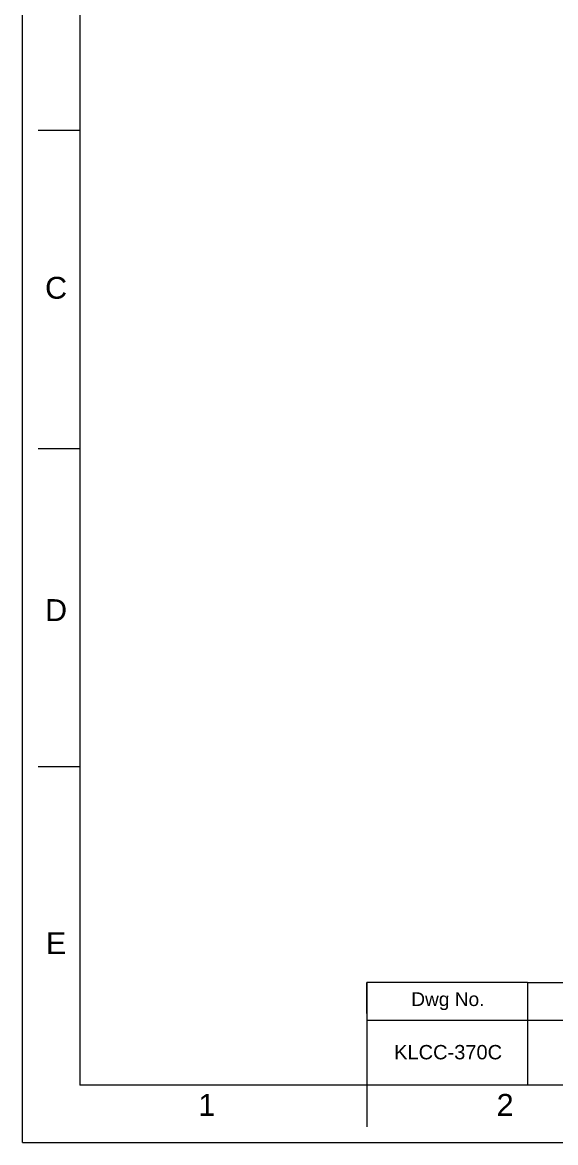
# Model space of a CAD drawing. Header units: millimetres. Extents: x 13304 to 14145, y -3112 to -2518.
# Drawn here: x 13304.5 to 13490.5, y -3112.4 to -2721.8 of the extents above; entities that cross this region are included whole.
import ezdxf

# ---------------------------------------------------------------- set-up
doc = ezdxf.new("R2010")
doc.units = ezdxf.units.MM
doc.layers.add('FORM', color=7, linetype='Continuous', lineweight=13)
doc.layers.add('TEXT', color=2, linetype='Continuous')
doc.styles.add('Arial Unicode MS', font='ARIALUNI.TTF')
doc.styles.get("Standard").update_dxf_attribs({"font": 'arial.ttf'})

msp = doc.modelspace()

# ---------------------------------------------------------------- linework, layer by layer
at = {"layer": 'FORM', "color": 7, "linetype": 'Continuous'}
for p, q in [((13304.49, -3112.38), (13304.49, -2517.68)), ((13324.52, -2537.7), (13324.52, -3092.36)), ((13324.52, -2759.56), (13309.96, -2759.56)), ((13324.52, -2870.5), (13309.96, -2870.5)), ((13324.52, -2981.43), (13309.96, -2981.43)), ((13480.66, -3056.6), (13424.64, -3056.6)), ((13424.64, -3056.6), (13424.64, -3092.36)), ((13424.64, -3067.33), (13424.64, -3056.6)), ((14125.47, -3092.36), (13324.52, -3092.36)), ((13424.64, -3092.36), (13424.64, -3106.91)), ((13304.49, -3112.38), (14145.49, -3112.38))]:
    msp.add_line(p, q, dxfattribs=at)
at = {"layer": 'FORM'}
for p, q in [((13480.66, -3056.6), (14125.47, -3056.6)), ((13480.66, -3056.6), (13480.66, -3092.36)), ((13424.64, -3069.71), (13982.44, -3069.71))]:
    msp.add_line(p, q, dxfattribs=at)

# ---------------------------------------------------------------- texts
at = {"layer": 'FORM', "char_height": 7.63, "attachment_point": 5}
for s, width, insert in [('C', 10.0119, (13316.25, -2814.41)), ('D', 10.0119, (13316.25, -2926.73)), ('E', 10.0119, (13316.25, -3042.84)), ('1', 50.0595, (13368.8, -3099.24)), ('2', 50.0595, (13472.88, -3099.24))]:
    msp.add_mtext_dynamic_manual_height_columns(s, width=width, gutter_width=12.51, heights=[0], dxfattribs=dict(at, insert=insert))
at = {"layer": 'TEXT', "insert": (13452.91, -3063.1), "char_height": 4.768, "attachment_point": 5}
msp.add_mtext_dynamic_manual_height_columns('Dwg No.', width=56.019, gutter_width=29.8, heights=[0], dxfattribs=at)
at = {"layer": 'TEXT', "insert": (13453, -3080.89), "char_height": 5, "attachment_point": 5, "style": 'Arial Unicode MS'}
msp.add_mtext_dynamic_manual_height_columns('KLCC-370C', width=56.019, gutter_width=29.8, heights=[0], dxfattribs=at)

doc.saveas('drawing.dxf')
